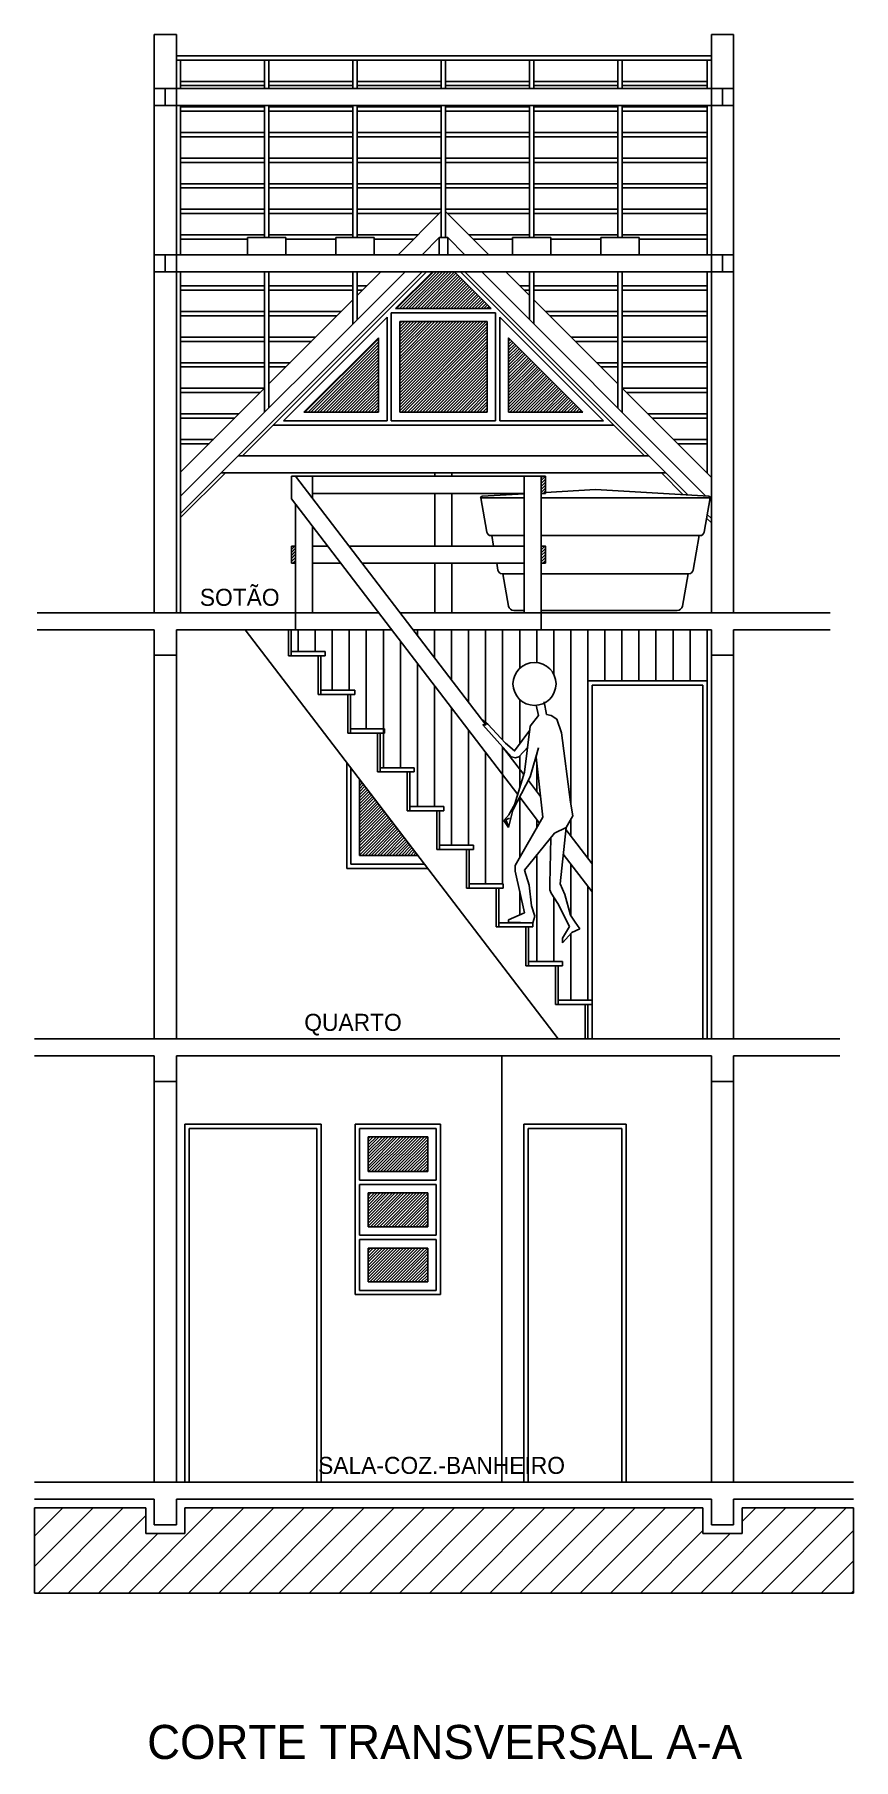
# Model space of a CAD drawing. Extents: x -74 to 202, y -59 to 73.
# Drawn here: x -31.97 to -27.17, y 2.66 to 12.78 of the extents above; entities that cross this region are included whole.
import ezdxf
from ezdxf.enums import TextEntityAlignment as Align

# ---------------------------------------------------------------- set-up
doc = ezdxf.new("R2010")
doc.units = 0
doc.linetypes.add('DASHED2', pattern=[0.375, 0.25, -0.125])
doc.layers.get('0').update_dxf_attribs({"linetype": 'CONTINUOUS'})
for name, color, linetype in [('EQUIPAMENTOS', 1, 'CONTINUOUS'), ('JANELA', 5, 'CONTINUOUS'), ('PAREDE', 7, 'CONTINUOUS'), ('PAREDECORTE', 3, 'CONTINUOUS'), ('TERRA', 244, 'CONTINUOUS'), ('TEXTO', 1, 'CONTINUOUS'), ('VISTAL', 30, 'CONTINUOUS'), ('VISTAP', 244, 'CONTINUOUS')]:
    doc.layers.add(name, color=color, linetype=linetype)

# ---------------------------------------------------------------- blocks, each defined once
blk = doc.blocks.new('*X122')
at = {"color": 0, "linetype": 'CONTINUOUS'}
for p, q in [((17.402, 3.79), (17.746, 4.134)), ((17.402, 3.967), (17.569, 4.134)), ((17.423, 3.634), (17.923, 4.134)), ((17.6, 3.634), (18.055, 4.089)), ((17.953, 3.634), (18.453, 4.134)), ((18.13, 3.634), (18.63, 4.134)), ((18.307, 3.634), (18.807, 4.134)), ((18.484, 3.634), (18.984, 4.134)), ((18.66, 3.634), (19.16, 4.134)), ((18.837, 3.634), (19.337, 4.134)), ((19.014, 3.634), (19.514, 4.134)), ((19.191, 3.634), (19.691, 4.134)), ((19.368, 3.634), (19.868, 4.134)), ((19.544, 3.634), (20.044, 4.134)), ((19.721, 3.634), (20.221, 4.134)), ((19.898, 3.634), (20.398, 4.134)), ((20.075, 3.634), (20.575, 4.134)), ((20.251, 3.634), (20.751, 4.134)), ((20.428, 3.634), (20.928, 4.134)), ((20.605, 3.634), (21.105, 4.134)), ((20.782, 3.634), (21.282, 4.134)), ((21.312, 3.634), (21.812, 4.134)), ((21.489, 3.634), (21.989, 4.134)), ((21.555, 4.054), (21.635, 4.134)), ((21.666, 3.634), (22.166, 4.134)), ((17.777, 3.634), (18.127, 3.984)), ((20.959, 3.634), (21.325, 4.001)), ((21.135, 3.634), (21.485, 3.984)), ((21.842, 3.634), (22.209, 4.001)), ((22.019, 3.634), (22.209, 3.824)), ((22.196, 3.634), (22.209, 3.647))]:
    blk.add_line(p, q, dxfattribs=at)
blk = doc.blocks.new('*X24')
at = {"color": 0, "linetype": 'CONTINUOUS'}
for p, q in [((28.245, 11.168), (28.461, 11.384)), ((28.262, 11.168), (28.479, 11.384)), ((28.28, 11.168), (28.496, 11.384)), ((28.298, 11.168), (28.514, 11.384)), ((28.315, 11.168), (28.532, 11.384)), ((28.333, 11.168), (28.549, 11.384)), ((28.351, 11.168), (28.567, 11.384)), ((28.368, 11.168), (28.584, 11.384)), ((28.386, 11.168), (28.593, 11.375)), ((28.404, 11.168), (28.602, 11.366)), ((28.421, 11.168), (28.611, 11.358)), ((28.439, 11.168), (28.62, 11.349)), ((28.457, 11.168), (28.629, 11.34)), ((28.474, 11.168), (28.637, 11.331)), ((28.492, 11.168), (28.646, 11.322)), ((28.51, 11.168), (28.655, 11.313)), ((28.527, 11.168), (28.664, 11.305)), ((28.545, 11.168), (28.673, 11.296)), ((28.563, 11.168), (28.682, 11.287)), ((28.581, 11.168), (28.69, 11.278)), ((28.598, 11.168), (28.699, 11.269)), ((28.616, 11.168), (28.708, 11.26)), ((28.634, 11.168), (28.717, 11.251)), ((28.651, 11.168), (28.726, 11.243)), ((28.669, 11.168), (28.735, 11.234)), ((28.687, 11.168), (28.744, 11.225)), ((28.704, 11.168), (28.752, 11.216)), ((28.722, 11.168), (28.761, 11.207)), ((28.74, 11.168), (28.77, 11.198)), ((28.757, 11.168), (28.779, 11.19)), ((28.775, 11.168), (28.788, 11.181)), ((28.793, 11.168), (28.797, 11.172)), ((28.263, 10.727), (28.629, 11.093)), ((28.263, 10.745), (28.612, 11.093)), ((28.263, 10.762), (28.594, 11.093)), ((28.263, 10.78), (28.576, 11.093)), ((28.263, 10.798), (28.559, 11.093)), ((28.263, 10.815), (28.541, 11.093)), ((28.263, 10.833), (28.523, 11.093)), ((28.263, 10.851), (28.506, 11.093)), ((28.263, 10.869), (28.488, 11.093)), ((28.263, 10.886), (28.47, 11.093)), ((28.263, 10.904), (28.452, 11.093)), ((28.263, 10.922), (28.435, 11.093)), ((28.263, 10.939), (28.417, 11.093)), ((28.263, 10.957), (28.399, 11.093)), ((28.263, 10.975), (28.382, 11.093)), ((28.263, 10.992), (28.364, 11.093)), ((28.263, 11.01), (28.346, 11.093)), ((28.263, 11.028), (28.329, 11.093)), ((28.263, 11.045), (28.311, 11.093)), ((28.263, 11.063), (28.293, 11.093)), ((28.263, 11.081), (28.276, 11.093)), ((28.263, 10.709), (28.647, 11.093)), ((28.263, 10.692), (28.665, 11.093)), ((28.263, 10.674), (28.682, 11.093)), ((28.263, 10.656), (28.7, 11.093)), ((28.263, 10.639), (28.718, 11.093)), ((28.263, 10.621), (28.735, 11.093)), ((28.263, 10.603), (28.753, 11.093)), ((28.263, 10.586), (28.771, 11.093)), ((28.263, 10.568), (28.775, 11.08)), ((28.273, 10.56), (28.775, 11.062)), ((28.29, 10.56), (28.775, 11.045)), ((27.707, 10.56), (28.138, 10.991)), ((27.725, 10.56), (28.138, 10.973)), ((27.742, 10.56), (28.138, 10.956)), ((27.76, 10.56), (28.138, 10.938)), ((28.308, 10.56), (28.775, 11.027)), ((28.326, 10.56), (28.775, 11.009)), ((28.343, 10.56), (28.775, 10.992)), ((28.361, 10.56), (28.775, 10.974)), ((28.379, 10.56), (28.775, 10.956)), ((28.396, 10.56), (28.775, 10.939)), ((28.9, 10.993), (28.903, 10.995)), ((28.9, 10.975), (28.911, 10.986)), ((28.9, 10.958), (28.92, 10.977)), ((28.9, 10.94), (28.929, 10.969)), ((28.9, 10.922), (28.938, 10.96)), ((28.9, 10.905), (28.947, 10.951)), ((28.9, 10.887), (28.956, 10.942)), ((28.9, 10.869), (28.964, 10.933)), ((27.778, 10.56), (28.138, 10.92)), ((27.795, 10.56), (28.138, 10.903)), ((27.813, 10.56), (28.138, 10.885)), ((27.831, 10.56), (28.138, 10.867)), ((27.848, 10.56), (28.138, 10.85)), ((27.866, 10.56), (28.138, 10.832)), ((28.414, 10.56), (28.775, 10.921)), ((28.432, 10.56), (28.775, 10.903)), ((28.45, 10.56), (28.775, 10.886)), ((28.467, 10.56), (28.775, 10.868)), ((28.485, 10.56), (28.775, 10.85)), ((28.503, 10.56), (28.775, 10.833)), ((28.9, 10.852), (28.973, 10.924)), ((28.9, 10.834), (28.982, 10.916)), ((28.9, 10.816), (28.991, 10.907)), ((28.9, 10.799), (29, 10.898)), ((28.9, 10.781), (29.009, 10.889)), ((28.9, 10.763), (29.018, 10.88)), ((28.9, 10.745), (29.026, 10.871)), ((28.9, 10.728), (29.035, 10.863)), ((28.9, 10.71), (29.044, 10.854)), ((28.9, 10.692), (29.053, 10.845)), ((28.9, 10.675), (29.062, 10.836)), ((28.9, 10.657), (29.071, 10.827)), ((27.884, 10.56), (28.138, 10.814)), ((27.902, 10.56), (28.138, 10.797)), ((27.919, 10.56), (28.138, 10.779)), ((27.937, 10.56), (28.138, 10.761)), ((27.955, 10.56), (28.138, 10.744)), ((27.972, 10.56), (28.138, 10.726)), ((28.52, 10.56), (28.775, 10.815)), ((28.538, 10.56), (28.775, 10.797)), ((28.556, 10.56), (28.775, 10.78)), ((28.573, 10.56), (28.775, 10.762)), ((28.591, 10.56), (28.775, 10.744)), ((28.609, 10.56), (28.775, 10.727)), ((28.9, 10.639), (29.079, 10.818)), ((28.9, 10.622), (29.088, 10.81)), ((28.9, 10.604), (29.097, 10.801)), ((28.9, 10.586), (29.106, 10.792)), ((28.9, 10.569), (29.115, 10.783)), ((28.909, 10.56), (29.124, 10.774)), ((28.927, 10.56), (29.132, 10.765)), ((28.944, 10.56), (29.141, 10.756)), ((28.962, 10.56), (29.15, 10.748)), ((28.98, 10.56), (29.159, 10.739)), ((28.998, 10.56), (29.168, 10.73)), ((27.99, 10.56), (28.138, 10.708)), ((28.008, 10.56), (28.138, 10.69)), ((28.025, 10.56), (28.138, 10.673)), ((28.043, 10.56), (28.138, 10.655)), ((28.061, 10.56), (28.138, 10.637)), ((28.626, 10.56), (28.775, 10.709)), ((28.644, 10.56), (28.775, 10.691)), ((28.662, 10.56), (28.775, 10.674)), ((28.679, 10.56), (28.775, 10.656)), ((28.697, 10.56), (28.775, 10.638)), ((29.015, 10.56), (29.177, 10.721)), ((29.033, 10.56), (29.185, 10.712)), ((29.051, 10.56), (29.194, 10.703)), ((29.068, 10.56), (29.203, 10.695)), ((29.086, 10.56), (29.212, 10.686)), ((29.104, 10.56), (29.221, 10.677)), ((29.121, 10.56), (29.23, 10.668)), ((29.139, 10.56), (29.238, 10.659)), ((29.157, 10.56), (29.247, 10.65)), ((29.174, 10.56), (29.256, 10.642)), ((29.192, 10.56), (29.265, 10.633)), ((29.21, 10.56), (29.274, 10.624)), ((28.078, 10.56), (28.138, 10.62)), ((28.096, 10.56), (28.138, 10.602)), ((28.114, 10.56), (28.138, 10.584)), ((28.131, 10.56), (28.138, 10.567)), ((28.715, 10.56), (28.775, 10.62)), ((28.732, 10.56), (28.775, 10.603)), ((28.75, 10.56), (28.775, 10.585)), ((28.768, 10.56), (28.775, 10.567)), ((29.227, 10.56), (29.283, 10.615)), ((29.245, 10.56), (29.292, 10.606)), ((29.263, 10.56), (29.3, 10.597)), ((29.28, 10.56), (29.309, 10.589)), ((29.298, 10.56), (29.318, 10.58)), ((29.316, 10.56), (29.327, 10.571)), ((29.333, 10.56), (29.336, 10.562))]:
    blk.add_line(p, q, dxfattribs=at)
blk = doc.blocks.new('*X31')
at = {"color": 0, "linetype": 'CONTINUOUS'}
for p, q in [((27.627, 9.755), (27.647, 9.775)), ((27.627, 9.773), (27.63, 9.775)), ((27.627, 9.737), (27.652, 9.762)), ((27.627, 9.72), (27.652, 9.745)), ((27.627, 9.702), (27.652, 9.727)), ((27.627, 9.684), (27.652, 9.709)), ((27.636, 9.675), (27.652, 9.691))]:
    blk.add_line(p, q, dxfattribs=at)
blk = doc.blocks.new('*X25')
at = {"color": 0, "linetype": 'CONTINUOUS'}
for p, q in [((29.093, 10.16), (29.117, 10.184)), ((29.093, 10.178), (29.1, 10.184)), ((29.093, 10.143), (29.118, 10.167)), ((29.093, 10.125), (29.118, 10.15)), ((29.093, 10.107), (29.118, 10.132)), ((29.093, 10.09), (29.118, 10.115)), ((29.106, 10.084), (29.118, 10.097)), ((29.093, 9.772), (29.097, 9.775)), ((29.093, 9.754), (29.115, 9.775)), ((29.093, 9.736), (29.118, 9.761)), ((29.093, 9.719), (29.118, 9.744)), ((29.094, 9.701), (29.118, 9.726)), ((29.094, 9.683), (29.118, 9.708)), ((29.103, 9.675), (29.119, 9.691))]:
    blk.add_line(p, q, dxfattribs=at)
blk = doc.blocks.new('*X38')
at = {"color": 0, "linetype": 'CONTINUOUS'}
for p, q in [((28.077, 6.122), (28.265, 6.309)), ((28.077, 6.139), (28.247, 6.309)), ((28.077, 6.157), (28.23, 6.309)), ((28.077, 6.175), (28.212, 6.309)), ((28.077, 6.192), (28.194, 6.309)), ((28.077, 6.21), (28.177, 6.309)), ((28.077, 6.228), (28.159, 6.309)), ((28.077, 6.245), (28.141, 6.309)), ((28.077, 6.263), (28.124, 6.309)), ((28.077, 6.281), (28.106, 6.309)), ((28.077, 6.298), (28.088, 6.309)), ((28.079, 6.106), (28.283, 6.309)), ((28.097, 6.106), (28.3, 6.309)), ((28.115, 6.106), (28.318, 6.309)), ((28.132, 6.106), (28.336, 6.309)), ((28.15, 6.106), (28.353, 6.309)), ((28.168, 6.106), (28.371, 6.309)), ((28.185, 6.106), (28.389, 6.309)), ((28.203, 6.106), (28.407, 6.309)), ((28.221, 6.106), (28.424, 6.309)), ((28.239, 6.106), (28.427, 6.295)), ((28.256, 6.106), (28.427, 6.277)), ((28.274, 6.106), (28.427, 6.259)), ((28.292, 6.106), (28.427, 6.242)), ((28.309, 6.106), (28.427, 6.224)), ((28.327, 6.106), (28.427, 6.206)), ((28.345, 6.106), (28.427, 6.189)), ((28.362, 6.106), (28.427, 6.171)), ((28.38, 6.106), (28.427, 6.153)), ((28.398, 6.106), (28.427, 6.136)), ((28.415, 6.106), (28.427, 6.118)), ((28.077, 5.786), (28.273, 5.981)), ((28.077, 5.803), (28.255, 5.981)), ((28.077, 5.821), (28.237, 5.981)), ((28.077, 5.839), (28.22, 5.981)), ((28.077, 5.856), (28.202, 5.981)), ((28.077, 5.874), (28.184, 5.981)), ((28.077, 5.892), (28.167, 5.981)), ((28.077, 5.909), (28.149, 5.981)), ((28.077, 5.927), (28.131, 5.981)), ((28.077, 5.945), (28.114, 5.981)), ((28.077, 5.962), (28.096, 5.981)), ((28.077, 5.98), (28.078, 5.981)), ((28.092, 5.783), (28.29, 5.981)), ((28.11, 5.783), (28.308, 5.981)), ((28.127, 5.783), (28.326, 5.981)), ((28.145, 5.783), (28.343, 5.981)), ((28.163, 5.783), (28.361, 5.981)), ((28.18, 5.783), (28.379, 5.981)), ((28.198, 5.783), (28.396, 5.981)), ((28.216, 5.783), (28.414, 5.981)), ((28.233, 5.783), (28.427, 5.977)), ((28.251, 5.783), (28.427, 5.959)), ((28.269, 5.783), (28.427, 5.941)), ((28.286, 5.783), (28.427, 5.924)), ((28.304, 5.783), (28.427, 5.906)), ((28.322, 5.783), (28.427, 5.888)), ((28.339, 5.783), (28.427, 5.871)), ((28.357, 5.783), (28.427, 5.853)), ((28.375, 5.783), (28.427, 5.835)), ((28.392, 5.783), (28.427, 5.818)), ((28.41, 5.783), (28.427, 5.8)), ((28.077, 5.644), (28.091, 5.658)), ((28.077, 5.627), (28.108, 5.658)), ((28.077, 5.609), (28.126, 5.658)), ((28.077, 5.591), (28.144, 5.658)), ((28.077, 5.574), (28.161, 5.658)), ((28.077, 5.556), (28.179, 5.658)), ((28.077, 5.538), (28.197, 5.658)), ((28.077, 5.521), (28.214, 5.658)), ((28.077, 5.503), (28.232, 5.658)), ((28.077, 5.485), (28.25, 5.658)), ((28.077, 5.468), (28.267, 5.658)), ((28.087, 5.459), (28.285, 5.658)), ((28.105, 5.459), (28.303, 5.658)), ((28.122, 5.459), (28.321, 5.658)), ((28.14, 5.459), (28.338, 5.658)), ((28.158, 5.459), (28.356, 5.658)), ((28.175, 5.459), (28.374, 5.658)), ((28.193, 5.459), (28.391, 5.658)), ((28.211, 5.459), (28.409, 5.658)), ((28.228, 5.459), (28.427, 5.658)), ((28.246, 5.459), (28.427, 5.641)), ((28.264, 5.459), (28.427, 5.623)), ((28.281, 5.459), (28.427, 5.605)), ((28.299, 5.459), (28.427, 5.588)), ((28.317, 5.459), (28.427, 5.57)), ((28.334, 5.459), (28.427, 5.552)), ((28.352, 5.459), (28.427, 5.535)), ((28.37, 5.459), (28.427, 5.517)), ((28.387, 5.459), (28.427, 5.499)), ((28.405, 5.459), (28.427, 5.482)), ((28.423, 5.459), (28.427, 5.464))]:
    blk.add_line(p, q, dxfattribs=at)
blk = doc.blocks.new('*X37')
at = {"color": 0, "linetype": 'CONTINUOUS'}
for p, q in [((28.027, 8.405), (28.028, 8.406)), ((28.027, 8.387), (28.036, 8.396)), ((28.027, 8.369), (28.043, 8.386)), ((28.027, 8.352), (28.051, 8.376)), ((28.027, 8.334), (28.059, 8.366)), ((28.027, 8.316), (28.066, 8.356)), ((28.027, 8.299), (28.074, 8.346)), ((28.027, 8.281), (28.082, 8.336)), ((28.027, 8.263), (28.089, 8.326)), ((28.027, 8.246), (28.097, 8.316)), ((28.027, 8.228), (28.105, 8.306)), ((28.027, 8.21), (28.112, 8.296)), ((28.027, 8.193), (28.12, 8.286)), ((28.027, 8.175), (28.128, 8.276)), ((28.027, 8.157), (28.135, 8.266)), ((28.027, 8.14), (28.143, 8.256)), ((28.027, 8.122), (28.151, 8.246)), ((28.027, 8.104), (28.158, 8.236)), ((28.027, 8.087), (28.166, 8.226)), ((28.027, 8.069), (28.174, 8.216)), ((28.027, 8.051), (28.181, 8.206)), ((28.027, 8.034), (28.189, 8.196)), ((28.027, 8.016), (28.197, 8.186)), ((28.027, 7.998), (28.204, 8.176)), ((28.027, 7.981), (28.212, 8.166)), ((28.027, 7.963), (28.22, 8.156)), ((28.041, 7.959), (28.227, 8.146)), ((28.059, 7.959), (28.235, 8.136)), ((28.077, 7.959), (28.243, 8.126)), ((28.094, 7.959), (28.25, 8.116)), ((28.112, 7.959), (28.258, 8.106)), ((28.13, 7.959), (28.266, 8.096)), ((28.147, 7.959), (28.273, 8.086)), ((28.165, 7.959), (28.281, 8.075)), ((28.183, 7.959), (28.289, 8.065)), ((28.2, 7.959), (28.296, 8.055)), ((28.218, 7.959), (28.304, 8.045)), ((28.236, 7.959), (28.312, 8.035)), ((28.253, 7.959), (28.319, 8.025)), ((28.271, 7.959), (28.327, 8.015)), ((28.289, 7.959), (28.335, 8.005)), ((28.306, 7.959), (28.342, 7.995)), ((28.324, 7.959), (28.35, 7.985)), ((28.342, 7.959), (28.358, 7.975)), ((28.359, 7.959), (28.365, 7.965))]:
    blk.add_line(p, q, dxfattribs=at)

msp = doc.modelspace()

# ---------------------------------------------------------------- linework, layer by layer
at = {"color": 30}
for p, q in [((-31.11737, 12.45943), (-31.11737, 12.62585)), ((-30.62407, 12.45943), (-30.62407, 12.62585)), ((-30.59907, 12.45943), (-30.59907, 12.62585)), ((-30.10577, 12.45943), (-30.10577, 12.62585)), ((-30.08077, 12.45943), (-30.08077, 12.62585)), ((-29.58747, 12.45943), (-29.58747, 12.62585)), ((-29.56247, 12.45943), (-29.56247, 12.62585)), ((-29.06907, 12.45943), (-29.06907, 12.62585)), ((-29.04407, 12.45943), (-29.04407, 12.62585)), ((-28.55077, 12.45943), (-28.55077, 12.62585)), ((-28.52577, 12.45943), (-28.52577, 12.62585)), ((-28.02737, 12.45943), (-28.02737, 12.62585)), ((-31.20737, 12.35943), (-31.20737, 12.45943)), ((-27.93737, 12.35943), (-27.93737, 12.45943)), ((-31.11737, 11.48443), (-31.11737, 12.35943)), ((-30.62407, 11.58443), (-30.62407, 12.35943)), ((-30.59907, 11.58443), (-30.59907, 12.35943)), ((-30.10577, 11.58443), (-30.10577, 12.35943)), ((-30.08077, 11.58443), (-30.08077, 12.35943)), ((-29.58747, 11.58443), (-29.58747, 12.35943)), ((-29.56247, 11.58443), (-29.56247, 12.35943)), ((-29.06907, 11.58443), (-29.06907, 12.35943)), ((-29.04407, 11.58443), (-29.04407, 12.35943)), ((-28.55077, 11.58443), (-28.55077, 12.35943)), ((-28.52577, 11.58443), (-28.52577, 12.35943)), ((-28.02737, 11.48443), (-28.02737, 12.35943)), ((-31.20737, 11.38443), (-31.20737, 11.48443)), ((-27.93737, 11.38443), (-27.93737, 11.48443)), ((-31.11737, 9.94203), (-31.11737, 11.38443)), ((-30.62407, 10.56033), (-30.62407, 11.38443)), ((-30.59907, 10.58533), (-30.59907, 11.38443)), ((-30.10577, 11.07863), (-30.10577, 11.38443)), ((-30.08077, 11.10363), (-30.08077, 11.38443)), ((-29.06907, 11.10353), (-29.06907, 11.38443)), ((-29.04407, 11.07853), (-29.04407, 11.38443)), ((-28.55077, 10.58523), (-28.55077, 11.38443)), ((-28.52577, 10.56023), (-28.52577, 11.38443)), ((-28.02737, 10.20325), (-28.02737, 11.38443)), ((-31.11737, 9.38443), (-31.11737, 9.94203)), ((-29.23237, 4.28443), (-29.23237, 6.78443)), ((-29.10237, 4.28443), (-29.10237, 6.38443)), ((-29.10237, 6.38443), (-28.50237, 6.38443)), ((-28.50237, 4.28443), (-28.50237, 6.38443)), ((-29.07737, 4.28443), (-29.07737, 6.35943)), ((-29.07737, 6.35943), (-28.52737, 6.35943)), ((-28.52737, 4.28443), (-28.52737, 6.35943))]:
    msp.add_line(p, q, dxfattribs=at)
at = {"color": 5}
for p, q in [((-31.95836, 9.38443), (-30.44237, 9.38443)), ((-29.00037, 9.38443), (-27.30481, 9.38443)), ((-31.95836, 9.28443), (-31.27237, 9.28443)), ((-31.14237, 9.28443), (-30.44237, 9.28443)), ((-29.00037, 9.28443), (-28.00237, 9.28443)), ((-27.87237, 9.28443), (-27.30481, 9.28443)), ((-31.27237, 9.13443), (-31.14237, 9.13443)), ((-28.00237, 9.13443), (-27.87237, 9.13443)), ((-31.97494, 6.88443), (-27.24813, 6.88443)), ((-31.97494, 6.78443), (-31.27237, 6.78443)), ((-31.14237, 6.78443), (-28.00237, 6.78443)), ((-27.87237, 6.78443), (-27.24813, 6.78443)), ((-31.27237, 6.63443), (-31.14237, 6.63443)), ((-28.00237, 6.63443), (-27.87237, 6.63443)), ((-31.97494, 4.28443), (-27.16813, 4.28443)), ((-31.97494, 4.18443), (-31.27237, 4.18443)), ((-31.14237, 4.18443), (-28.00237, 4.18443)), ((-27.87237, 4.18443), (-27.16813, 4.18443)), ((-31.27237, 4.03443), (-31.14237, 4.03443)), ((-28.00237, 4.03443), (-27.87237, 4.03443))]:
    msp.add_line(p, q, dxfattribs=at)
at = {"color": 244}
for p, q in [((-30.48337, 9.13213), (-30.48337, 9.28443)), ((-30.46837, 9.13213), (-30.46837, 9.28443)), ((-30.48337, 9.13213), (-30.26837, 9.13213)), ((-30.46837, 9.15713), (-30.26837, 9.15713)), ((-30.30937, 8.90486), (-30.30937, 9.13213)), ((-30.29437, 8.90486), (-30.29437, 9.13213)), ((-30.26837, 9.13213), (-30.26837, 9.15713)), ((-30.30937, 8.90486), (-30.09437, 8.90486)), ((-30.29437, 8.92986), (-30.09437, 8.92986)), ((-30.13537, 8.67759), (-30.13537, 8.90486)), ((-30.12037, 8.67759), (-30.12037, 8.90486)), ((-30.09437, 8.90486), (-30.09437, 8.92986)), ((-30.12037, 8.70259), (-29.92037, 8.70259)), ((-29.92037, 8.67759), (-29.92037, 8.70259)), ((-30.13537, 8.67759), (-29.92037, 8.67759)), ((-29.96137, 8.45032), (-29.96137, 8.67759)), ((-29.94637, 8.45032), (-29.94637, 8.67759)), ((-29.96137, 8.45032), (-29.74637, 8.45032)), ((-29.94637, 8.47532), (-29.74637, 8.47532)), ((-29.78737, 8.22305), (-29.78737, 8.45032)), ((-29.77237, 8.22305), (-29.77237, 8.45032)), ((-29.74637, 8.45032), (-29.74637, 8.47532)), ((-29.78737, 8.22305), (-29.57237, 8.22305)), ((-29.77237, 8.24805), (-29.57237, 8.24805)), ((-29.61337, 7.99578), (-29.61337, 8.22305)), ((-29.59837, 7.99578), (-29.59837, 8.22305)), ((-29.57237, 8.22305), (-29.57237, 8.24805)), ((-29.61337, 7.99578), (-29.39837, 7.99578)), ((-29.59837, 8.02078), (-29.39837, 8.02078)), ((-29.43937, 7.76851), (-29.43937, 7.99578)), ((-29.42437, 7.76851), (-29.42437, 7.99578)), ((-29.39837, 7.99578), (-29.39837, 8.02078)), ((-29.42437, 7.79351), (-29.22437, 7.79351)), ((-29.22437, 7.76851), (-29.22437, 7.79351)), ((-29.43937, 7.76851), (-29.22437, 7.76851)), ((-29.26537, 7.54124), (-29.26537, 7.76851)), ((-29.25037, 7.54124), (-29.25037, 7.76851)), ((-29.26537, 7.54124), (-29.05037, 7.54124)), ((-29.25037, 7.56624), (-29.05037, 7.56624)), ((-29.09137, 7.31397), (-29.09137, 7.54124)), ((-29.07637, 7.31397), (-29.07637, 7.54124)), ((-29.05037, 7.54124), (-29.05037, 7.56624)), ((-29.09137, 7.31397), (-28.87637, 7.31397)), ((-29.07637, 7.33897), (-28.87637, 7.33897)), ((-28.91737, 7.0867), (-28.91737, 7.31397)), ((-28.90237, 7.0867), (-28.90237, 7.31397)), ((-28.87637, 7.31397), (-28.87637, 7.33897)), ((-28.91737, 7.0867), (-28.70237, 7.0867)), ((-28.90237, 7.1117), (-28.70237, 7.1117)), ((-28.74337, 6.88443), (-28.74337, 7.0867)), ((-28.72837, 6.88443), (-28.72837, 7.0867))]:
    msp.add_line(p, q, dxfattribs=at)
at = {"layer": 'EQUIPAMENTOS', "color": 30, "linetype": 'CONTINUOUS'}
for p, q in [((-29.3569, 10.05774), (-29.10037, 10.05774)), ((-29.35607, 10.05993), (-29.35607, 10.05993)), ((-29.32008, 9.85726), (-29.35568, 10.05774)), ((-29.3475, 10.06757), (-29.10037, 10.0826)), ((-29.00131, 10.05774), (-28.00786, 10.05774)), ((-28.97635, 10.09014), (-28.68299, 10.10797)), ((-28.01726, 10.06757), (-28.68177, 10.10797)), ((-28.04468, 9.85726), (-28.00908, 10.05774)), ((-29.29547, 9.83663), (-29.10037, 9.83663)), ((-29.28012, 9.77523), (-29.29103, 9.83663)), ((-29.00104, 9.83663), (-28.92009, 9.83663)), ((-28.92009, 9.83663), (-28.45343, 9.83663)), ((-28.45343, 9.83663), (-28.06929, 9.83663)), ((-28.10972, 9.63396), (-28.07373, 9.83663)), ((-29.25504, 9.63396), (-29.26237, 9.67523)), ((-29.23042, 9.61333), (-29.10037, 9.61333)), ((-29.19209, 9.42249), (-29.22598, 9.61333)), ((-29.00077, 9.61333), (-28.13434, 9.61333)), ((-28.17267, 9.42249), (-28.13878, 9.61333)), ((-29.82991, 9.38443), (-29.10037, 9.38443)), ((-29.16256, 9.39773), (-29.10037, 9.39773)), ((-29.0005, 9.39773), (-28.2022, 9.39773)), ((-29.00049, 9.38443), (-29.00037, 9.38443))]:
    msp.add_line(p, q, dxfattribs=at)
for centre, radius, start, end in [((-29.3469, 10.05759), 0.01, 93.479539, 179.134034), ((-28.68238, 10.09799), 0.01, 86.520461, 93.479539), ((-28.01786, 10.05759), 0.01, 0, 86.520461), ((-29.29547, 9.86163), 0.025, 190.069437, 270), ((-28.06929, 9.86163), 0.025, 270, 349.930563), ((-29.23042, 9.63833), 0.025, 190.069437, 270), ((-28.13434, 9.63833), 0.025, 270, 349.930563), ((-29.16256, 9.42773), 0.03, 190.069437, 270), ((-28.2022, 9.42773), 0.03, 270, 349.930563)]:
    msp.add_arc(centre, radius, start, end, dxfattribs=at)
at = {"layer": 'JANELA', "linetype": 'CONTINUOUS'}
for p, q in [((-30.44237, 9.28443), (-30.44237, 9.38443)), ((-29.00037, 9.28443), (-29.00037, 9.38443)), ((-31.27237, 9.28443), (-31.27237, 9.13443)), ((-31.14237, 9.28443), (-31.14237, 9.13443)), ((-28.00237, 9.28443), (-28.00237, 9.13443)), ((-27.87237, 9.28443), (-27.87237, 9.13443)), ((-31.27237, 6.78443), (-31.27237, 6.63443)), ((-31.14237, 6.78443), (-31.14237, 6.63443)), ((-28.00237, 6.78443), (-28.00237, 6.63443)), ((-27.87237, 6.78443), (-27.87237, 6.63443)), ((-31.27237, 4.18443), (-31.27237, 4.03443)), ((-31.14237, 4.18443), (-31.14237, 4.03443)), ((-28.00237, 4.18443), (-28.00237, 4.03443)), ((-27.87237, 4.18443), (-27.87237, 4.03443))]:
    msp.add_line(p, q, dxfattribs=at)
at = {"layer": 'PAREDE', "color": 244, "linetype": 'CONTINUOUS'}
for p, q in [((-30.46737, 10.1844), (-28.97647, 10.1844)), ((-30.34237, 10.1844), (-30.34237, 10.05378)), ((-29.10065, 9.38443), (-29.10037, 10.1844)), ((-29.00147, 10.1844), (-29.00049, 9.38443)), ((-28.97647, 10.18443), (-28.97635, 10.0844)), ((-30.44237, 10.0199), (-30.44237, 9.38443)), ((-30.34237, 10.0844), (-29.10037, 10.0844)), ((-29.00135, 10.0844), (-28.97635, 10.0844)), ((-30.34237, 9.88928), (-30.34237, 9.38443)), ((-30.46737, 9.77523), (-30.46737, 9.67523)), ((-30.46737, 9.77523), (-30.44237, 9.77523)), ((-30.34237, 9.77523), (-30.25506, 9.77523)), ((-30.12911, 9.77523), (-29.10037, 9.77523)), ((-29.00097, 9.77523), (-28.97597, 9.77523)), ((-28.97597, 9.77523), (-28.97585, 9.67523)), ((-30.46737, 9.67523), (-30.44237, 9.67523)), ((-30.34237, 9.67523), (-30.17849, 9.67523)), ((-30.05255, 9.67523), (-29.10037, 9.67523)), ((-29.00085, 9.67523), (-28.97585, 9.67523)), ((-29.10065, 9.38443), (-29.00049, 9.38443)), ((-29.0314, 8.84155), (-29.01786, 8.78069)), ((-28.97046, 8.78745), (-28.984, 8.86184)), ((-29.06525, 8.71982), (-29.09911, 8.44931)), ((-29.01786, 8.78069), (-29.06525, 8.71982)), ((-28.94338, 8.78069), (-28.97046, 8.78745)), ((-28.90952, 8.7604), (-28.94338, 8.78069)), ((-28.88244, 8.67925), (-28.90952, 8.7604)), ((-28.82827, 8.27348), (-28.88244, 8.67925)), ((-29.06525, 8.42226), (-29.01786, 8.59133)), ((-29.01786, 8.59133), (-29.0314, 8.53723)), ((-29.0314, 8.53723), (-28.99077, 8.18557)), ((-29.16681, 8.22614), (-29.06525, 8.42226)), ((-29.09911, 8.44931), (-29.15542, 8.2637)), ((-29.18901, 8.2012), (-29.22098, 8.16528)), ((-29.1939, 8.1247), (-29.16681, 8.22614)), ((-29.19025, 8.19889), (-29.1544, 8.2656)), ((-28.81473, 8.19233), (-28.82827, 8.27348)), ((-29.18713, 8.17881), (-29.22098, 8.16528)), ((-29.22098, 8.16528), (-29.18713, 8.17881)), ((-29.22098, 8.16528), (-29.1939, 8.1247)), ((-29.22098, 8.16528), (-29.22098, 8.16528)), ((-29.19213, 8.13127), (-29.20627, 8.16502)), ((-28.99077, 8.18557), (-29.15327, 7.90153)), ((-28.92306, 8.09089), (-28.85536, 8.1247)), ((-28.88921, 7.79333), (-28.85536, 8.1247)), ((-28.85536, 8.1247), (-28.81473, 8.19233)), ((-29.09911, 7.87448), (-28.92306, 8.09089)), ((-28.94493, 8.06401), (-28.95015, 7.79333)), ((-29.15327, 7.90153), (-29.15327, 7.86772)), ((-29.15327, 7.86772), (-29.09911, 7.62426)), ((-29.07202, 7.78657), (-29.09911, 7.87448)), ((-28.95015, 7.79333), (-28.95015, 7.75952)), ((-28.86213, 7.73247), (-28.88921, 7.79333)), ((-29.05848, 7.66484), (-29.07202, 7.78657)), ((-28.95015, 7.75952), (-28.94338, 7.73923)), ((-28.94338, 7.73923), (-28.90275, 7.67836)), ((-28.82827, 7.61074), (-28.86213, 7.73247)), ((-29.09911, 7.62426), (-29.1939, 7.58369)), ((-29.03817, 7.60397), (-29.05848, 7.66484)), ((-29.05037, 7.56624), (-29.03817, 7.60397)), ((-28.90275, 7.67836), (-28.83504, 7.54311)), ((-28.80119, 7.57016), (-28.82827, 7.61074)), ((-29.1939, 7.58369), (-29.1939, 7.57016)), ((-29.1939, 7.57016), (-29.05037, 7.56624)), ((-28.83504, 7.54311), (-28.87567, 7.47548)), ((-28.87567, 7.44843), (-28.8215, 7.5093)), ((-28.8215, 7.5093), (-28.77411, 7.52958)), ((-28.77411, 7.52958), (-28.80119, 7.57016)), ((-28.87567, 7.47548), (-28.87567, 7.44843))]:
    msp.add_line(p, q, dxfattribs=at)
msp.add_lwpolyline([(-29.00097, 9.77523), (-28.97597, 9.77523), (-28.97585, 9.67523), (-29.00085, 9.67523)], close=True, dxfattribs=at)
msp.add_lwpolyline([(-29.068, 8.69504), (-29.15771, 8.57365), (-29.2098, 8.61989), (-29.31397, 8.72972), (-29.3487, 8.75863), (-29.32555, 8.72683), (-29.34291, 8.72683), (-29.29372, 8.66903), (-29.17507, 8.53896), (-29.15192, 8.53318), (-29.13166, 8.53896), (-29.07668, 8.59677)], dxfattribs=at)
msp.add_circle((-29.04036, 8.96683), 0.12625, dxfattribs=at)
at = {"layer": 'PAREDECORTE', "color": 3, "linetype": 'CONTINUOUS'}
for p, q in [((-31.27237, 9.38443), (-31.27237, 12.77585)), ((-31.27237, 12.77585), (-31.14237, 12.77585)), ((-31.14237, 9.91703), (-31.14237, 12.77585)), ((-28.00237, 9.38443), (-28.00237, 12.77585)), ((-28.00237, 12.77585), (-27.87237, 12.77585)), ((-27.87237, 9.38443), (-27.87237, 12.77585)), ((-31.14237, 9.38443), (-31.14237, 9.91703)), ((-31.27237, 6.88443), (-31.27237, 9.13443)), ((-31.14237, 6.88443), (-31.14237, 9.13443)), ((-28.00237, 6.88443), (-28.00237, 9.13443)), ((-27.87237, 6.88443), (-27.87237, 9.13443)), ((-31.27237, 4.28443), (-31.27237, 6.63443)), ((-31.14237, 4.28443), (-31.14237, 6.63443)), ((-28.00237, 4.28443), (-28.00237, 6.63443)), ((-27.87237, 4.28443), (-27.87237, 6.63443))]:
    msp.add_line(p, q, dxfattribs=at)
at = {"layer": 'TERRA', "color": 244, "linetype": 'CONTINUOUS'}
for p, q in [((-31.97494, 4.13443), (-31.97494, 3.63443)), ((-31.97494, 4.13443), (-31.32237, 4.13443)), ((-31.32237, 4.13443), (-31.32237, 3.98443)), ((-31.09237, 4.13443), (-28.05237, 4.13443)), ((-31.09237, 4.13443), (-31.09237, 3.98443)), ((-28.05237, 4.13443), (-28.05237, 3.98443)), ((-27.82237, 4.13443), (-27.16813, 4.13443)), ((-27.82237, 4.13443), (-27.82237, 3.98443)), ((-27.16813, 4.13443), (-27.16813, 3.63443)), ((-31.32237, 3.98443), (-31.09237, 3.98443)), ((-28.05237, 3.98443), (-27.82237, 3.98443)), ((-31.97494, 3.63443), (-27.16813, 3.63443))]:
    msp.add_line(p, q, dxfattribs=at)
at = {"layer": 'VISTAL', "linetype": 'CONTINUOUS'}
for p, q in [((-31.14237, 12.65085), (-28.00237, 12.65085)), ((-31.14237, 12.62585), (-28.00237, 12.62585)), ((-31.11737, 12.50085), (-30.62407, 12.50085)), ((-31.11737, 12.47585), (-30.62407, 12.47585)), ((-30.59907, 12.50085), (-30.10577, 12.50085)), ((-30.59907, 12.47585), (-30.10577, 12.47585)), ((-30.08077, 12.50085), (-29.58747, 12.50085)), ((-30.08077, 12.47585), (-29.58747, 12.47585)), ((-29.56247, 12.50085), (-29.06907, 12.50085)), ((-29.56247, 12.47585), (-29.06907, 12.47585)), ((-29.04407, 12.50085), (-28.55077, 12.50085)), ((-29.04407, 12.47585), (-28.55077, 12.47585)), ((-28.52577, 12.50085), (-28.02737, 12.50085)), ((-28.52577, 12.47585), (-28.02737, 12.47585)), ((-31.11737, 12.35085), (-30.62407, 12.35085)), ((-30.59907, 12.35085), (-30.10577, 12.35085)), ((-30.08077, 12.35085), (-29.58747, 12.35085)), ((-29.56247, 12.35085), (-29.06907, 12.35085)), ((-29.04407, 12.35085), (-28.55077, 12.35085)), ((-28.52577, 12.35085), (-28.02737, 12.35085)), ((-31.11737, 12.32585), (-30.62407, 12.32585)), ((-30.59907, 12.32585), (-30.10577, 12.32585)), ((-30.08077, 12.32585), (-29.58747, 12.32585)), ((-29.56247, 12.32585), (-29.06907, 12.32585)), ((-29.04407, 12.32585), (-28.55077, 12.32585)), ((-28.52577, 12.32585), (-28.02737, 12.32585)), ((-31.11737, 12.20085), (-30.62407, 12.20085)), ((-31.11737, 12.17585), (-30.62407, 12.17585)), ((-30.59907, 12.20085), (-30.10577, 12.20085)), ((-30.59907, 12.17585), (-30.10577, 12.17585)), ((-30.08077, 12.20085), (-29.58747, 12.20085)), ((-30.08077, 12.17585), (-29.58747, 12.17585)), ((-29.56247, 12.20085), (-29.06907, 12.20085)), ((-29.56247, 12.17585), (-29.06907, 12.17585)), ((-29.04407, 12.20085), (-28.55077, 12.20085)), ((-29.04407, 12.17585), (-28.55077, 12.17585)), ((-28.52577, 12.20085), (-28.02737, 12.20085)), ((-28.52577, 12.17585), (-28.02737, 12.17585)), ((-31.11737, 12.05085), (-30.62407, 12.05085)), ((-30.59907, 12.05085), (-30.10577, 12.05085)), ((-30.08077, 12.05085), (-29.58747, 12.05085)), ((-29.56247, 12.05085), (-29.06907, 12.05085)), ((-29.04407, 12.05085), (-28.55077, 12.05085)), ((-28.52577, 12.05085), (-28.02737, 12.05085)), ((-31.11737, 12.02585), (-30.62407, 12.02585)), ((-30.59907, 12.02585), (-30.10577, 12.02585)), ((-30.08077, 12.02585), (-29.58747, 12.02585)), ((-29.56247, 12.02585), (-29.06907, 12.02585)), ((-29.04407, 12.02585), (-28.55077, 12.02585)), ((-28.52577, 12.02585), (-28.02737, 12.02585)), ((-31.11737, 11.90085), (-30.62407, 11.90085)), ((-31.11737, 11.87585), (-30.62407, 11.87585)), ((-30.59907, 11.90085), (-30.10577, 11.90085)), ((-30.59907, 11.87585), (-30.10577, 11.87585)), ((-30.08077, 11.90085), (-29.58747, 11.90085)), ((-30.08077, 11.87585), (-29.58747, 11.87585)), ((-29.56247, 11.90085), (-29.06907, 11.90085)), ((-29.56247, 11.87585), (-29.06907, 11.87585)), ((-29.04407, 11.90085), (-28.55077, 11.90085)), ((-29.04407, 11.87585), (-28.55077, 11.87585)), ((-28.52577, 11.90085), (-28.02737, 11.90085)), ((-28.52577, 11.87585), (-28.02737, 11.87585)), ((-31.11737, 11.75085), (-30.62407, 11.75085)), ((-30.59907, 11.75085), (-30.10577, 11.75085)), ((-30.08077, 11.75085), (-29.58747, 11.75085)), ((-29.58747, 11.73835), (-29.84139, 11.48443)), ((-29.56247, 11.75085), (-29.06907, 11.75085)), ((-29.56247, 11.73835), (-29.30855, 11.48443)), ((-29.04407, 11.75085), (-28.55077, 11.75085)), ((-28.52577, 11.75085), (-28.02737, 11.75085)), ((-31.11737, 11.72585), (-30.62407, 11.72585)), ((-30.59907, 11.72585), (-30.10577, 11.72585)), ((-30.08077, 11.72585), (-29.59997, 11.72585)), ((-29.54997, 11.72585), (-29.06907, 11.72585)), ((-29.04407, 11.72585), (-28.55077, 11.72585)), ((-28.52577, 11.72585), (-28.02737, 11.72585)), ((-31.11737, 11.60085), (-30.62407, 11.60085)), ((-31.11737, 11.57585), (-30.72407, 11.57585)), ((-30.59907, 11.60085), (-30.10577, 11.60085)), ((-30.49907, 11.57585), (-30.20577, 11.57585)), ((-30.08077, 11.60085), (-29.72497, 11.60085)), ((-29.98077, 11.57585), (-29.74997, 11.57585)), ((-29.59997, 11.58443), (-29.69997, 11.48443)), ((-29.59997, 11.58443), (-29.54997, 11.58443)), ((-29.54997, 11.58443), (-29.44997, 11.48443)), ((-29.42497, 11.60085), (-29.06907, 11.60085)), ((-29.39997, 11.57585), (-29.16907, 11.57585)), ((-29.04407, 11.60085), (-28.55077, 11.60085)), ((-28.94407, 11.57585), (-28.65077, 11.57585)), ((-28.52577, 11.60085), (-28.02737, 11.60085)), ((-28.42577, 11.57585), (-28.02737, 11.57585)), ((-29.79997, 11.38443), (-31.11737, 10.06703)), ((-29.69997, 11.38443), (-31.11737, 9.96703)), ((-29.67497, 11.38443), (-30.75469, 10.30471)), ((-29.94139, 11.38443), (-30.08077, 11.24505)), ((-29.63962, 11.38443), (-29.85603, 11.16801)), ((-29.51033, 11.38443), (-29.29392, 11.16801)), ((-29.47497, 11.38443), (-28.39526, 10.30471)), ((-29.44997, 11.38443), (-28.14062, 10.07507)), ((-29.34997, 11.38443), (-28.03414, 10.0686)), ((-29.20855, 11.38443), (-29.06907, 11.24495)), ((-31.11737, 11.30085), (-30.62407, 11.30085)), ((-31.11737, 11.27585), (-30.62407, 11.27585)), ((-30.59907, 11.30085), (-30.10577, 11.30085)), ((-30.59907, 11.27585), (-30.10577, 11.27585)), ((-30.08077, 11.30085), (-30.02497, 11.30085)), ((-30.08077, 11.27585), (-30.04997, 11.27585)), ((-29.12497, 11.30085), (-29.06907, 11.30085)), ((-29.09997, 11.27585), (-29.06907, 11.27585)), ((-29.04407, 11.30085), (-28.55077, 11.30085)), ((-29.04407, 11.27585), (-28.55077, 11.27585)), ((-28.52577, 11.30085), (-28.02737, 11.30085)), ((-28.52577, 11.27585), (-28.02737, 11.27585)), ((-31.11737, 11.15085), (-30.62407, 11.15085)), ((-30.10577, 11.22005), (-30.59907, 10.72675)), ((-30.59907, 11.15085), (-30.17497, 11.15085)), ((-29.88103, 11.14301), (-29.26892, 11.14301)), ((-29.85603, 11.16801), (-29.29392, 11.16801)), ((-29.04407, 11.21995), (-28.55077, 10.72665)), ((-28.97497, 11.15085), (-28.55077, 11.15085)), ((-28.52577, 11.15085), (-28.02737, 11.15085)), ((-31.11737, 11.12585), (-30.62407, 11.12585)), ((-30.59907, 11.12585), (-30.19997, 11.12585)), ((-29.90603, 11.11801), (-30.51433, 10.50971)), ((-29.83103, 11.09301), (-29.31892, 11.09301)), ((-29.24392, 11.11801), (-28.63562, 10.50971)), ((-28.94997, 11.12585), (-28.55077, 11.12585)), ((-28.52577, 11.12585), (-28.02737, 11.12585)), ((-31.11737, 11.00085), (-30.62407, 11.00085)), ((-31.11737, 10.97585), (-30.62407, 10.97585)), ((-30.59907, 11.00085), (-30.32497, 11.00085)), ((-30.59907, 10.97585), (-30.34997, 10.97585)), ((-29.95603, 10.9973), (-30.39362, 10.55971)), ((-29.19392, 10.9973), (-28.75633, 10.55971)), ((-28.82497, 11.00085), (-28.55077, 11.00085)), ((-28.79997, 10.97585), (-28.55077, 10.97585)), ((-28.52577, 11.00085), (-28.02737, 11.00085)), ((-28.52577, 10.97585), (-28.02737, 10.97585)), ((-31.11737, 10.85085), (-30.62407, 10.85085)), ((-30.59907, 10.85085), (-30.47497, 10.85085)), ((-28.67497, 10.85085), (-28.55077, 10.85085)), ((-28.52577, 10.85085), (-28.02737, 10.85085)), ((-31.11737, 10.82585), (-30.62407, 10.82585)), ((-30.59907, 10.82585), (-30.49997, 10.82585)), ((-28.64997, 10.82585), (-28.55077, 10.82585)), ((-28.52577, 10.82585), (-28.02737, 10.82585)), ((-30.62407, 10.70175), (-31.11737, 10.20845)), ((-31.11737, 10.70085), (-30.62407, 10.70085)), ((-31.11737, 10.67585), (-30.64997, 10.67585)), ((-28.52577, 10.70165), (-28.02884, 10.20471)), ((-28.52577, 10.70085), (-28.02737, 10.70085)), ((-28.49997, 10.67585), (-28.02737, 10.67585)), ((-31.11737, 10.55085), (-30.77497, 10.55085)), ((-31.11737, 10.52585), (-30.79997, 10.52585)), ((-30.39362, 10.55971), (-29.95603, 10.55971)), ((-29.83103, 10.55971), (-29.31892, 10.55971)), ((-29.19392, 10.55971), (-28.75633, 10.55971)), ((-28.37497, 10.55085), (-28.02737, 10.55085)), ((-28.34997, 10.52585), (-28.02737, 10.52585)), ((-30.57469, 10.48471), (-28.57526, 10.48471)), ((-30.51433, 10.50971), (-29.90603, 10.50971)), ((-29.88103, 10.50971), (-29.26892, 10.50971)), ((-29.24392, 10.50971), (-28.63562, 10.50971)), ((-31.11737, 10.40085), (-30.92497, 10.40085)), ((-31.11737, 10.37585), (-30.94997, 10.37585)), ((-28.22497, 10.40085), (-28.02737, 10.40085)), ((-28.19997, 10.37585), (-28.02737, 10.37585)), ((-30.77969, 10.30471), (-28.37026, 10.30471)), ((-30.85469, 10.20471), (-31.11737, 9.94203)), ((-30.87969, 10.20471), (-28.27026, 10.20471)), ((-29.62497, 10.20471), (-29.62497, 10.1844)), ((-29.52497, 10.20471), (-29.52497, 10.1844)), ((-28.29526, 10.20471), (-28.16724, 10.07669)), ((-28.02884, 10.20471), (-28.00237, 10.17825)), ((-29.62497, 10.0844), (-29.62497, 9.77523)), ((-29.52497, 10.0844), (-29.52497, 9.77523)), ((-28.01122, 10.04567), (-28.00237, 10.03683)), ((-28.03007, 9.93952), (-28.00237, 9.91183)), ((-28.0263, 9.96075), (-28.00237, 9.93683)), ((-29.62497, 9.67523), (-29.62497, 9.38443)), ((-29.52497, 9.67523), (-29.52497, 9.38443)), ((-30.34237, 9.38443), (-29.95585, 9.38443)), ((-29.87929, 9.28443), (-30.44237, 9.28443)), ((-29.00037, 9.28443), (-29.75335, 9.28443))]:
    msp.add_line(p, q, dxfattribs=at)
at = {"layer": 'VISTAL', "color": 30, "linetype": 'CONTINUOUS'}
for p, q in [((-29.88103, 10.50971), (-29.88103, 11.14301)), ((-29.26892, 10.50971), (-29.26892, 11.14301)), ((-29.90603, 10.50971), (-29.90603, 11.11801)), ((-29.83103, 10.55971), (-29.83103, 11.09301)), ((-29.31892, 10.55971), (-29.31892, 11.09301)), ((-29.24392, 10.50971), (-29.24392, 11.11801)), ((-29.95603, 10.55971), (-29.95603, 10.9973)), ((-29.19392, 10.55971), (-29.19392, 10.9973)), ((-29.82737, 9.38111), (-29.82737, 9.38443)), ((-30.42737, 9.15713), (-30.42737, 9.28443)), ((-30.32737, 9.15713), (-30.32737, 9.28443)), ((-30.22737, 8.92986), (-30.22737, 9.28443)), ((-30.12737, 8.92986), (-30.12737, 9.28443)), ((-30.02737, 8.70259), (-30.02737, 9.28443)), ((-29.92737, 8.47532), (-29.92737, 9.28443)), ((-29.82737, 8.47532), (-29.82737, 9.21661)), ((-29.72737, 9.2505), (-29.72737, 9.28443)), ((-29.62737, 9.11988), (-29.62737, 9.28443)), ((-29.52737, 8.98927), (-29.52737, 9.28443)), ((-29.42737, 8.85865), (-29.42737, 9.28443)), ((-29.32737, 8.74088), (-29.32737, 9.28443)), ((-29.22737, 8.63842), (-29.22737, 9.28443)), ((-29.12737, 9.0583), (-29.12737, 9.28443)), ((-29.02737, 9.09241), (-29.02737, 9.28443)), ((-28.92737, 9.02316), (-28.92737, 9.28443)), ((-28.82737, 8.26809), (-28.82737, 9.28443)), ((-28.72737, 7.94435), (-28.72737, 9.28443)), ((-28.62737, 8.98443), (-28.62737, 9.28443)), ((-28.52737, 8.98443), (-28.52737, 9.28443)), ((-28.42737, 8.98443), (-28.42737, 9.28443)), ((-28.32737, 8.98443), (-28.32737, 9.28443)), ((-28.22737, 8.98443), (-28.22737, 9.28443)), ((-28.12737, 8.98443), (-28.12737, 9.28443)), ((-28.02737, 8.98443), (-28.02737, 9.28443)), ((-29.72737, 8.24805), (-29.72737, 9.086)), ((-29.62737, 8.24805), (-29.62737, 8.95538)), ((-28.72737, 8.98443), (-28.02737, 8.98443)), ((-28.70237, 7.9117), (-28.70237, 8.95903)), ((-28.70237, 8.95903), (-28.05277, 8.95903)), ((-28.05277, 6.88443), (-28.05277, 8.95903)), ((-28.02737, 6.88443), (-28.02737, 8.98443)), ((-29.52737, 8.02078), (-29.52737, 8.82477)), ((-29.12737, 8.6147), (-29.12737, 8.87535)), ((-29.32737, 8.72804), (-29.32737, 8.72934)), ((-29.42737, 8.02078), (-29.42737, 8.69415)), ((-30.14237, 7.88443), (-30.14237, 8.50529)), ((-29.32737, 7.79351), (-29.32737, 8.56354)), ((-29.22737, 7.79351), (-29.22737, 8.5963)), ((-29.12737, 8.35614), (-29.12737, 8.54347)), ((-29.02737, 8.33619), (-29.02737, 8.50239)), ((-30.11737, 7.90943), (-30.11737, 8.47263)), ((-30.06737, 7.95943), (-30.06737, 8.40733)), ((-29.12737, 7.9468), (-29.12737, 8.30231)), ((-29.02737, 8.12159), (-29.02737, 8.17169)), ((-28.82737, 8.07496), (-28.82737, 8.17129)), ((-30.11737, 7.90943), (-29.68618, 7.90943)), ((-30.06737, 7.95943), (-29.72446, 7.95943)), ((-29.02737, 7.33897), (-29.02737, 7.96266)), ((-28.82737, 7.60939), (-28.82737, 7.91046)), ((-30.14237, 7.88443), (-29.66704, 7.88443)), ((-29.12737, 7.61216), (-29.12737, 7.75131)), ((-28.92737, 7.33897), (-28.92737, 7.71525)), ((-28.72737, 7.1117), (-28.72737, 7.77985)), ((-28.70237, 7.1117), (-28.70237, 7.7472)), ((-29.12737, 7.56624), (-29.12737, 7.56834)), ((-28.82737, 7.1117), (-28.82737, 7.5027)), ((-31.09214, 4.28443), (-31.09214, 6.38443)), ((-31.09214, 6.38443), (-30.29214, 6.38443)), ((-30.29214, 6.38443), (-30.29214, 4.28443)), ((-30.09214, 6.38443), (-30.09214, 5.38443)), ((-30.09214, 6.38443), (-29.59214, 6.38443)), ((-29.59214, 6.38443), (-29.59214, 5.38443)), ((-31.06714, 4.28443), (-31.06714, 6.35943)), ((-31.06714, 6.35943), (-30.31714, 6.35943)), ((-30.31714, 6.35943), (-30.31714, 4.28443)), ((-30.06714, 6.35943), (-30.06714, 6.05609)), ((-30.06714, 6.35943), (-29.61714, 6.35943)), ((-30.01714, 6.30943), (-30.01714, 6.10609)), ((-30.01714, 6.30943), (-29.66714, 6.30943)), ((-29.66714, 6.30943), (-29.66714, 6.10609)), ((-29.61714, 6.35943), (-29.61714, 6.05609)), ((-30.01714, 6.10609), (-29.66714, 6.10609)), ((-30.06714, 6.05609), (-29.61714, 6.05609)), ((-30.06714, 6.03109), (-30.06714, 5.73276)), ((-30.06714, 6.03109), (-29.61714, 6.03109)), ((-30.01714, 5.98109), (-29.66714, 5.98109)), ((-30.01714, 5.98109), (-30.01714, 5.78276)), ((-29.66714, 5.98109), (-29.66714, 5.78276)), ((-29.61714, 6.03109), (-29.61714, 5.73276)), ((-30.01714, 5.78276), (-29.66714, 5.78276)), ((-30.06714, 5.73276), (-29.61714, 5.73276)), ((-30.06714, 5.70776), (-30.06714, 5.40943)), ((-30.06714, 5.70776), (-29.61714, 5.70776)), ((-29.61714, 5.70776), (-29.61714, 5.40943)), ((-30.01714, 5.65776), (-29.66714, 5.65776)), ((-30.01714, 5.65776), (-30.01714, 5.45943)), ((-29.66714, 5.65776), (-29.66714, 5.45943)), ((-30.09214, 5.38443), (-29.59214, 5.38443)), ((-30.06714, 5.40943), (-29.61714, 5.40943)), ((-30.01714, 5.45943), (-29.66714, 5.45943))]:
    msp.add_line(p, q, dxfattribs=at)
at = {"layer": 'VISTAL', "color": 30, "linetype": 'DASHED2'}
msp.add_line((-28.70237, 6.88443), (-28.70237, 7.0867), dxfattribs=at)
at = {"layer": 'VISTAP', "color": 244, "linetype": 'CONTINUOUS'}
for p, q in [((-31.27237, 12.45943), (-27.87237, 12.45943)), ((-31.27237, 12.35943), (-27.87237, 12.35943)), ((-30.72407, 11.48443), (-30.72407, 11.58443)), ((-30.72407, 11.58443), (-30.49907, 11.58443)), ((-30.49907, 11.48443), (-30.49907, 11.58443)), ((-30.20577, 11.58443), (-29.98077, 11.58443)), ((-30.20577, 11.48443), (-30.20577, 11.58443)), ((-29.98077, 11.48443), (-29.98077, 11.58443)), ((-29.16907, 11.58443), (-28.94407, 11.58443)), ((-29.16907, 11.48443), (-29.16907, 11.58443)), ((-28.94407, 11.48443), (-28.94407, 11.58443)), ((-28.65077, 11.58443), (-28.42577, 11.58443)), ((-28.65077, 11.48443), (-28.65077, 11.58443)), ((-28.42577, 11.48443), (-28.42577, 11.58443)), ((-31.27237, 11.48443), (-27.87237, 11.48443)), ((-31.27237, 11.38443), (-27.87237, 11.38443)), ((-30.46737, 10.05255), (-30.46737, 10.1844)), ((-30.44237, 9.38443), (-30.34237, 9.38443))]:
    msp.add_line(p, q, dxfattribs=at)
at = {"layer": 'VISTAP', "linetype": 'CONTINUOUS'}
for p, q in [((-29.32645, 8.72683), (-30.44237, 10.1844)), ((-29.13907, 8.31759), (-30.46737, 10.05255)), ((-30.73889, 9.28443), (-28.90143, 6.88443)), ((-29.10333, 8.4354), (-29.222, 8.5904)), ((-29.00476, 8.30666), (-29.07656, 8.40043)), ((-29.01097, 8.15027), (-29.12737, 8.30231)), ((-28.70237, 7.9117), (-28.85654, 8.11307)), ((-28.70237, 7.7472), (-28.87137, 7.96793)), ((-28.70237, 7.7472), (-28.70237, 7.9117)), ((-28.70237, 7.0867), (-28.70237, 7.1117))]:
    msp.add_line(p, q, dxfattribs=at)
at = {"layer": 'VISTAP', "color": 244, "linetype": 'CONTINUOUS'}
msp.add_lwpolyline([(-29.59997, 11.58443), (-29.59997, 11.48443), (-29.54997, 11.48443), (-29.54997, 11.58443)], close=True, dxfattribs=at)

# ---------------------------------------------------------------- block references
at = {"layer": 'PAREDE', "color": 244, "linetype": 'CONTINUOUS'}
for name in ['*X25', '*X31']:
    msp.add_blockref(name, (-58.09438, 0), dxfattribs=at)
at = {"layer": 'TERRA', "linetype": 'CONTINUOUS'}
msp.add_blockref('*X122', (-49.37711, 0), dxfattribs=at)
at = {"layer": 'VISTAL', "color": 141, "linetype": 'CONTINUOUS'}
for name in ['*X24', '*X37', '*X38']:
    msp.add_blockref(name, (-58.09438, 0), dxfattribs=at)

# ---------------------------------------------------------------- texts
at = {"layer": 'TEXTO', "linetype": 'CONTINUOUS'}
for s, height, p in [('SOTÃO', 0.1, (-30.77051, 9.48781)), ('QUARTO', 0.1, (-30.10557, 6.96868)), ('SALA-COZ.-BANHEIRO', 0.1, (-29.58591, 4.38314)), ('CORTE TRANSVERSAL A-A', 0.2, (-29.56742, 2.76078))]:
    msp.add_text(s, height=height, dxfattribs=at).set_placement(p, align=Align.MIDDLE)

doc.saveas('drawing.dxf')
